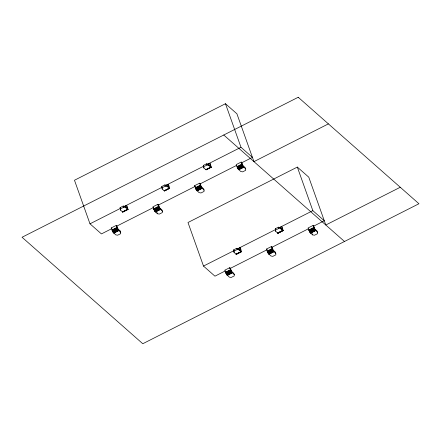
<?xml version="1.0" encoding="UTF-8"?>
<svg xmlns="http://www.w3.org/2000/svg" width="441" height="441" viewBox="0 0 441 441"><rect width="100%" height="100%" fill="white"/><g stroke="black" fill="none" stroke-linecap="round" stroke-linejoin="round"><path stroke-width="0.66" d="M124.781 206.344L126.451 205.5L127.262 208.158L125.117 206.394L123.193 206.046L120.134 207.595L120.558 210.17L122.741 212.038L122.989 211.371M120.294 232.418L120.31 231.084L118.127 229.083L116.826 225.941L116.231 225.417L111.231 227.947L113.006 232.115L115.751 234.855L117.681 235.202L120.735 233.653L120.31 231.084M120.558 210.17L120.134 207.595M166.439 185.231L168.104 184.382L168.914 187.045L166.77 185.281L164.846 184.933L161.786 186.482L162.211 189.051L164.278 190.859L164.669 190.771M162.211 189.051L161.786 186.482M162.404 211.206L162.387 212.54L159.333 214.089L157.409 213.742L154.659 211.002L152.889 206.835L157.884 204.299L158.479 204.822L159.686 207.827L161.963 209.971L162.404 211.206L159.659 208.466L157.884 204.299M208.091 164.113L209.756 163.269L210.566 165.926L208.422 164.168L206.498 163.815L203.444 165.364L203.863 167.938L205.93 169.746L206.338 169.52M203.863 167.938L203.444 165.364M204.062 190.093L204.04 191.427L200.986 192.976L199.062 192.623L196.311 189.884L194.542 185.716L199.541 183.186L200.137 183.71L201.339 186.714L203.621 188.853L204.062 190.093L201.311 187.353L199.541 183.186M237.743 248.889L239.965 247.759L240.775 250.416L238.631 248.658L236.707 248.311L233.647 249.86L234.072 252.428L236.139 254.237L236.536 253.84M234.072 252.428L233.647 249.86M234.265 274.583L234.248 275.917L231.194 277.466L229.27 277.119L226.52 274.379L224.75 270.212L229.744 267.676L230.34 268.2L231.547 271.204L233.824 273.343L234.265 274.583L231.519 271.843L229.744 267.676M245.714 168.975L245.698 170.309L242.638 171.858L240.714 171.51L237.964 168.771L236.194 164.603L241.194 162.067L241.789 162.597L242.991 165.601L245.273 167.74L245.714 168.975L242.963 166.235L241.194 162.067M279.952 227.49L281.617 226.646L282.427 229.303L280.283 227.539L278.359 227.192L275.305 228.741L275.724 231.316L277.791 233.124L278.188 232.721M275.46 253.564L275.482 252.23L273.293 250.229L271.998 247.087L271.397 246.558L266.403 249.093L268.172 253.261L270.923 256L272.847 256.348L275.901 254.799L275.482 252.23M275.724 231.316L275.305 228.741M317.575 232.352L317.553 233.686L314.499 235.235L312.575 234.888L309.825 232.148L308.055 227.98L313.055 225.445L313.65 225.968L314.852 228.973L317.134 231.117L317.575 232.352L314.824 229.612L313.055 225.445M125.117 206.394L125.558 207.634L127.918 209.514L127.047 206.024L126.451 205.5M166.77 185.281L167.211 186.521L169.57 188.395L168.699 184.911L168.104 184.382M208.422 164.168L208.863 165.403L211.228 167.282L210.351 163.793L209.756 163.269M236.354 254.325L241.492 251.712L240.56 248.289L239.965 247.759M278.006 233.212L283.144 230.599L282.212 227.17L281.617 226.646M328.396 123.882L253.944 161.626L236.911 113.795L225.467 103.707L74.474 180.248L89.986 223.819L101.43 233.912L111.865 228.62M89.986 223.819L120.062 208.571M123.745 206.702L161.803 187.414M165.485 185.545L203.538 166.257M207.22 164.388L240.979 147.272L252.423 157.365L241.376 162.966M120.575 208.836L123.634 207.287L125.558 207.634M162.227 187.717L165.287 186.168L167.211 186.521M203.885 166.604L206.939 165.055L208.863 165.403M209.453 166.147L210.566 165.584M122.488 211.873L128.022 209.045M164.146 190.755L169.14 188.224M205.798 169.642L210.798 167.106M122.626 211.978L128.028 209.216M164.278 190.859L169.68 188.103M205.93 169.746L211.338 166.985M122.741 212.038L128.017 209.354M164.394 190.925L169.669 188.241M206.046 169.807L211.322 167.122M122.841 212.066L127.978 209.453M164.493 190.947L169.631 188.34M206.145 169.835L211.283 167.222M116.777 226.134L153.606 207.463M157.9 205.285L195.341 186.306M200.253 183.814L236.464 165.458M111.959 229.976L116.953 227.446L116.231 225.417M153.611 208.863L158.606 206.327M195.264 187.75L200.264 185.214M236.916 166.632L241.916 164.096M112.069 230.279L117.069 227.743L116.953 227.446M153.722 209.161L158.721 206.631M195.374 188.048L200.374 185.512M237.032 166.93L242.026 164.399M112.196 230.588L117.196 228.052L117.069 227.743M153.854 209.469L158.848 206.939M195.506 188.357L200.506 185.821M237.159 167.244L242.159 164.708M112.339 230.902L117.339 228.366L117.196 228.052M153.997 209.789L158.992 207.253M195.65 188.671L200.649 186.141M237.302 167.558L242.302 165.022M112.499 231.216L117.493 228.686L118.673 230.478L120.751 232.324M154.152 210.103L159.151 207.568M195.804 188.991L200.804 186.455M237.456 167.872L242.456 165.342M112.659 231.531L117.659 228.995M154.317 210.412L159.311 207.882M195.969 189.299L200.969 186.764M237.622 168.186L242.622 165.651M112.83 231.828L117.83 229.298M154.488 210.715L159.482 208.18M196.14 189.602L201.135 187.067M237.793 168.484L242.793 165.954M113.006 232.115L118.006 229.585M154.659 211.002L159.659 208.466M196.311 189.884L201.311 187.353M237.964 168.771L242.963 166.235M113.177 232.379L118.177 229.849M154.835 211.267L159.829 208.731M196.488 190.148L201.487 187.618M238.14 169.035L243.14 166.5M113.354 232.622L118.348 230.086M155.006 211.504L160.006 208.973M196.658 190.391L201.658 187.855M238.311 169.272L243.311 166.742M113.519 232.831L118.519 230.296M155.171 211.719L160.171 209.183M196.824 190.6L201.824 188.07M238.476 169.487L243.476 166.952M113.673 233.008L118.673 230.478M155.331 211.895L160.326 209.359M196.984 190.777L201.984 188.246M238.636 169.664L243.636 167.128M113.822 233.151L118.822 230.621M155.475 212.038L160.474 209.503M197.127 190.92L202.127 188.39M238.785 169.807L243.779 167.271M400.257 187.26L325.8 225.004L308.772 177.172L297.328 167.078L187.987 222.507L203.499 266.077L214.943 276.171L225.39 270.879M203.499 266.077L234.215 250.51M237.286 248.95L275.371 229.645M279.054 227.776L312.84 210.649L324.284 220.743L313.231 226.349M234.088 251.094L237.148 249.545L239.072 249.893L241.431 251.772M275.746 229.982L278.8 228.432L280.724 228.78L283.083 230.66M239.573 250.356L240.687 249.793M281.231 229.237L282.339 228.675M236.001 254.132L241.001 251.596M277.659 233.019L283.188 230.191M236.547 254.01L241.541 251.475M278.199 232.898L283.199 230.362M236.139 254.237L241.133 251.701M277.791 233.124L282.791 230.588M236.255 254.303L241.53 251.613M277.907 233.184L283.183 230.5M229.689 268.696L267.158 249.705M272.075 247.214L308.314 228.84M225.472 272.24L230.467 269.705M267.125 251.122L272.125 248.592L271.397 246.558M308.777 230.009L313.777 227.473M225.583 272.538L230.582 270.002M267.235 251.425L272.235 248.889L272.125 248.592M308.887 230.307L313.887 227.776M225.715 272.847L230.709 270.316M267.367 251.734L272.362 249.198L272.235 248.889M309.02 230.615L314.02 228.085M225.858 273.166L230.852 270.631M267.511 252.048L272.505 249.512L272.362 249.198M309.163 230.935L314.163 228.399M226.013 273.481L231.007 270.945M267.665 252.362L272.665 249.832L273.839 251.624L275.917 253.47M309.317 231.249L314.317 228.714M226.172 273.789L231.172 271.259M267.83 252.676L272.825 250.141M309.483 231.558L314.483 229.028M226.343 274.093L231.343 271.557M268.001 252.974L272.996 250.444M309.654 231.861L314.654 229.326M226.52 274.379L231.519 271.843M268.172 253.261L273.172 250.731M309.825 232.148L314.824 229.612M226.696 274.644L231.69 272.108M268.349 253.525L273.348 250.995M310.001 232.413L315.001 229.877M226.867 274.881L231.861 272.351M268.519 253.768L273.519 251.232M310.172 232.65L315.172 230.119M227.032 275.09L232.032 272.56M268.685 253.977L273.685 251.442M310.337 232.865L315.337 230.329M227.192 275.272L232.186 272.736M268.845 254.154L273.839 251.624M310.497 233.041L315.497 230.505M227.335 275.416L232.335 272.88M268.988 254.297L273.988 251.767M310.646 233.184L315.64 230.649M223.758 135.007L344.493 241.486M194.542 185.716L195.137 186.245M266.403 249.093L266.998 249.617M111.231 227.947L111.832 228.477M268.387 252.88L268.111 252.472M196.432 189.387L196.157 188.935M113.128 231.613L112.94 231.327M226.454 273.591L226.277 273.26M154.593 210.214L154.339 209.718M272.505 249.512L272.665 249.832M117.339 228.366L117.493 228.686M267.93 252.147L267.72 251.651M112.687 230.83L112.554 230.505M297.328 167.078L312.84 210.649M312.134 233.647L312.575 234.888M280.283 227.539L280.724 228.78M278.359 227.192L278.8 228.432M225.467 103.707L240.979 147.272M238.631 248.658L239.072 249.893M236.707 248.311L237.148 249.545M206.498 163.815L206.939 165.055M164.846 184.933L165.287 186.168M156.968 212.501L157.409 213.742M123.193 206.046L123.634 207.287M298.215 97.263L22.05 237.258L142.785 343.737L418.95 203.742L298.215 97.263"/></g></svg>
